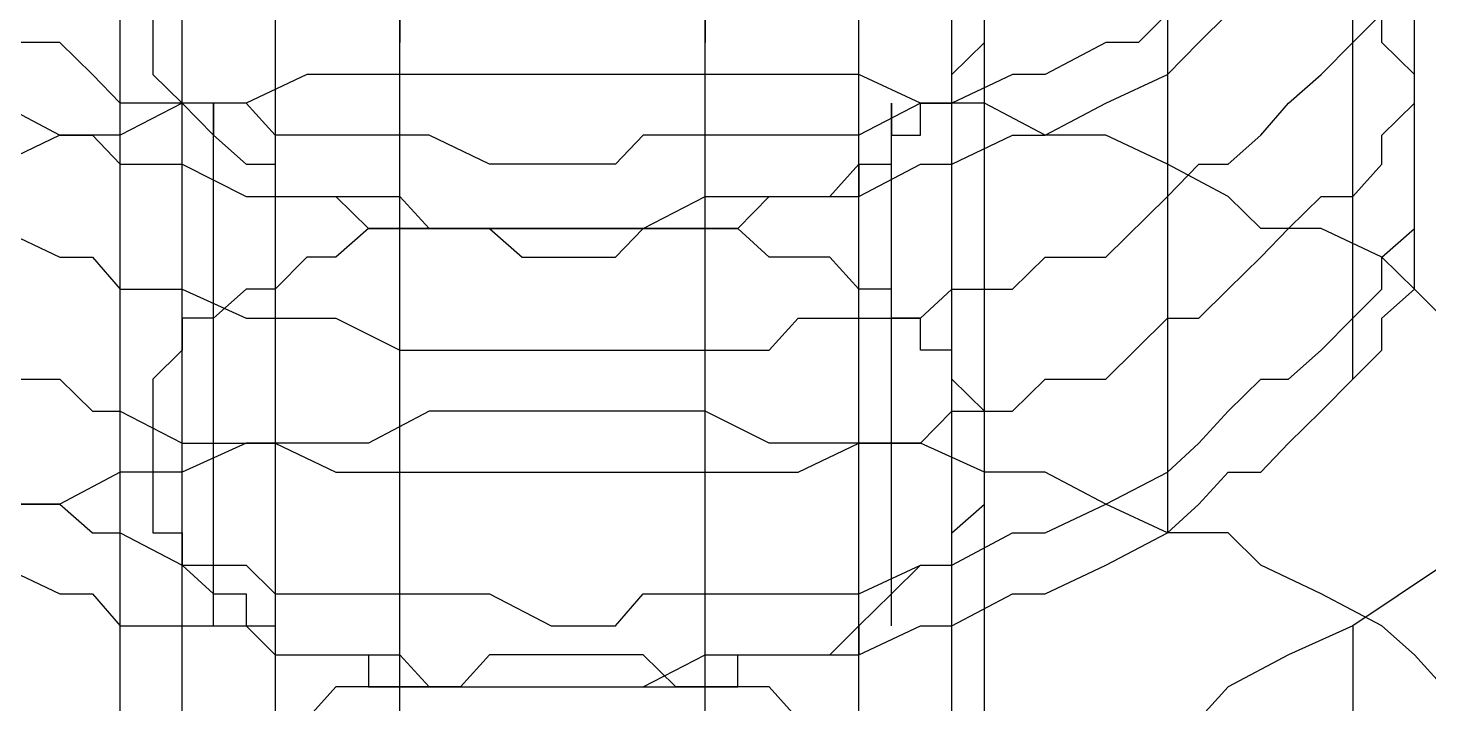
# Model space of a CAD drawing. Header units: millimetres. Extents: x 0 to 2112, y 8 to 1252.
# Drawn here: x 1751.51 to 1763.54, y 360.13 to 365.93 of the extents above; entities that cross this region are included whole.
import ezdxf

# ---------------------------------------------------------------- set-up
doc = ezdxf.new("R2010")
doc.units = ezdxf.units.MM
doc.layers.get('0').update_dxf_attribs({"linetype": 'CONTINUOUS'})

msp = doc.modelspace()

# ---------------------------------------------------------------- linework, layer by layer
at = {"color": 9}
for p, q in [((1754.7, 354.485), (1754.7, 370.025)), ((1757.32, 354.485), (1757.32, 370.025)), ((1752.3, 357.625), (1752.3, 369.75)), ((1759.72, 357.625), (1759.72, 369.75)), ((1753.63, 369.503), (1753.63, 353.963)), ((1753.63, 369.503), (1753.63, 353.963)), ((1752.83, 353.409), (1752.83, 368.949)), ((1759.44, 353.409), (1759.44, 368.949)), ((1752.83, 351.841), (1752.83, 367.379)), ((1759.44, 351.841), (1759.44, 367.379)), ((1762.88, 362.917), (1762.88, 367.379)), ((1758.64, 351.041), (1758.64, 366.582)), ((1758.64, 351.041), (1758.64, 366.582)), ((1752.58, 366.056), (1752.58, 365.809)), ((1754.7, 350.518), (1754.7, 366.056)), ((1754.7, 366.056), (1754.7, 365.809)), ((1757.32, 350.518), (1757.32, 366.056)), ((1757.32, 366.056), (1757.32, 365.809)), ((1759.72, 365.809), (1759.72, 366.056)), ((1761.29, 366.056), (1761.04, 365.809)), ((1761.29, 366.056), (1761.04, 365.809)), ((1761.29, 366.056), (1761.29, 361.594)), ((1761.29, 366.056), (1761.29, 361.594)), ((1761.56, 365.809), (1761.81, 366.056)), ((1762.88, 365.809), (1763.13, 366.056)), ((1763.13, 365.809), (1763.13, 366.056)), ((1763.13, 365.809), (1763.13, 366.056)), ((1763.41, 365.809), (1763.41, 366.056)), ((1763.41, 365.809), (1763.41, 366.056)), ((1751.78, 365.809), (1751.26, 365.809)), ((1751.78, 365.809), (1751.26, 365.809)), ((1752.06, 365.534), (1751.78, 365.809)), ((1752.06, 365.534), (1751.78, 365.809)), ((1752.58, 365.809), (1752.58, 365.809)), ((1752.58, 365.809), (1752.58, 365.534)), ((1759.44, 365.534), (1759.72, 365.809)), ((1759.72, 365.809), (1759.72, 365.809)), ((1759.72, 365.809), (1759.72, 365.809)), ((1760.76, 365.809), (1760.24, 365.534)), ((1760.76, 365.809), (1760.24, 365.534)), ((1761.04, 365.809), (1760.76, 365.809)), ((1761.04, 365.809), (1760.76, 365.809)), ((1761.29, 365.534), (1761.56, 365.809)), ((1762.61, 365.534), (1762.88, 365.809)), ((1763.41, 365.534), (1763.13, 365.809)), ((1763.41, 365.534), (1763.13, 365.809)), ((1763.41, 365.534), (1763.41, 365.809)), ((1763.41, 365.534), (1763.41, 365.809)), ((1752.3, 365.287), (1752.06, 365.534)), ((1752.3, 365.287), (1752.06, 365.534)), ((1752.58, 365.534), (1752.58, 365.534)), ((1752.58, 365.534), (1752.83, 365.287)), ((1753.9, 365.534), (1753.38, 365.287)), ((1754.43, 365.534), (1753.9, 365.534)), ((1754.95, 365.534), (1754.43, 365.534)), ((1755.75, 365.534), (1754.95, 365.534)), ((1756.27, 365.534), (1755.75, 365.534)), ((1756.79, 365.534), (1756.27, 365.534)), ((1757.32, 365.534), (1756.79, 365.534)), ((1757.87, 365.534), (1757.32, 365.534)), ((1758.64, 365.534), (1757.87, 365.534)), ((1759.17, 365.287), (1758.64, 365.534)), ((1759.96, 365.534), (1759.44, 365.287)), ((1759.96, 365.534), (1759.44, 365.287)), ((1759.44, 365.287), (1759.44, 365.534)), ((1759.44, 365.534), (1759.44, 365.534)), ((1760.24, 365.534), (1759.96, 365.534)), ((1760.24, 365.534), (1759.96, 365.534)), ((1760.76, 365.287), (1761.29, 365.534)), ((1761.29, 365.534), (1761.29, 365.287)), ((1762.33, 365.287), (1762.61, 365.534)), ((1763.41, 365.287), (1763.41, 365.534)), ((1763.41, 365.287), (1763.41, 365.534)), ((1763.41, 365.287), (1763.41, 365.534)), ((1763.41, 365.287), (1763.41, 365.534)), ((1751.26, 365.287), (1751.78, 365.012)), ((1752.83, 365.287), (1752.3, 365.012)), ((1752.83, 365.287), (1752.3, 365.287)), ((1752.83, 365.287), (1752.3, 365.287)), ((1753.38, 365.287), (1752.83, 365.287)), ((1753.38, 365.287), (1752.83, 365.287)), ((1753.38, 365.287), (1752.83, 365.287)), ((1752.83, 365.287), (1752.83, 365.287)), ((1752.83, 365.287), (1752.83, 365.287)), ((1752.83, 365.287), (1753.1, 365.012)), ((1753.1, 360.796), (1753.1, 365.287)), ((1753.1, 365.287), (1753.1, 365.012)), ((1753.63, 365.012), (1753.38, 365.287)), ((1753.63, 365.012), (1753.38, 365.287)), ((1759.17, 365.287), (1758.64, 365.012)), ((1759.17, 365.287), (1758.64, 365.012)), ((1758.92, 360.796), (1758.92, 365.287)), ((1758.92, 365.287), (1758.92, 365.012)), ((1759.72, 365.287), (1759.17, 365.287)), ((1759.44, 365.287), (1759.17, 365.287)), ((1759.44, 365.287), (1759.17, 365.287)), ((1759.17, 365.012), (1759.17, 365.287)), ((1759.17, 365.287), (1759.44, 365.287)), ((1760.24, 365.012), (1759.72, 365.287)), ((1760.24, 365.012), (1760.76, 365.287)), ((1762.09, 365.012), (1762.33, 365.287)), ((1763.13, 365.012), (1763.41, 365.287)), ((1763.41, 365.012), (1763.41, 365.287)), ((1763.41, 365.012), (1763.41, 365.287)), ((1763.41, 365.012), (1763.41, 365.287)), ((1751.78, 365.012), (1751.26, 364.762)), ((1752.3, 365.012), (1751.78, 365.012)), ((1751.78, 365.012), (1752.06, 365.012)), ((1752.06, 365.012), (1752.3, 364.762)), ((1753.1, 365.012), (1753.1, 365.012)), ((1753.1, 365.012), (1753.38, 364.762)), ((1754.15, 365.012), (1753.63, 365.012)), ((1754.15, 365.012), (1753.63, 365.012)), ((1754.7, 365.012), (1754.15, 365.012)), ((1754.7, 365.012), (1754.15, 365.012)), ((1754.95, 365.012), (1754.7, 365.012)), ((1754.95, 365.012), (1754.7, 365.012)), ((1755.47, 364.762), (1754.95, 365.012)), ((1755.47, 364.762), (1754.95, 365.012)), ((1756.79, 365.012), (1756.55, 364.762)), ((1756.79, 365.012), (1756.55, 364.762)), ((1757.32, 365.012), (1756.79, 365.012)), ((1757.32, 365.012), (1756.79, 365.012)), ((1757.87, 365.012), (1757.32, 365.012)), ((1757.87, 365.012), (1757.32, 365.012)), ((1758.12, 365.012), (1757.87, 365.012)), ((1758.12, 365.012), (1757.87, 365.012)), ((1758.64, 365.012), (1758.12, 365.012)), ((1758.64, 365.012), (1758.12, 365.012)), ((1758.92, 364.762), (1758.92, 365.012)), ((1758.92, 365.012), (1759.17, 365.012)), ((1759.44, 364.762), (1759.96, 365.012)), ((1759.96, 365.012), (1760.24, 365.012)), ((1760.76, 365.012), (1760.24, 365.012)), ((1761.29, 364.762), (1760.76, 365.012)), ((1761.81, 364.762), (1762.09, 365.012)), ((1763.13, 364.762), (1763.13, 365.012)), ((1763.41, 364.762), (1763.41, 365.012)), ((1763.41, 364.762), (1763.41, 365.012)), ((1763.41, 364.762), (1763.41, 365.012)), ((1752.3, 364.762), (1752.83, 364.762)), ((1752.83, 364.762), (1753.38, 364.486)), ((1753.38, 364.762), (1753.38, 364.762)), ((1753.38, 364.762), (1753.63, 364.762)), ((1753.63, 364.762), (1753.63, 364.486)), ((1756, 364.762), (1755.47, 364.762)), ((1756, 364.762), (1755.47, 364.762)), ((1756.55, 364.762), (1756, 364.762)), ((1756.55, 364.762), (1756, 364.762)), ((1758.39, 364.486), (1758.64, 364.762)), ((1758.64, 364.486), (1759.17, 364.762)), ((1758.64, 364.762), (1758.64, 364.762)), ((1758.64, 364.762), (1758.92, 364.762)), ((1758.64, 364.762), (1758.64, 364.486)), ((1759.17, 364.762), (1759.44, 364.762)), ((1761.81, 364.486), (1761.29, 364.762)), ((1761.29, 364.486), (1761.56, 364.762)), ((1761.56, 364.762), (1761.81, 364.762)), ((1762.88, 364.486), (1763.13, 364.762)), ((1763.41, 364.486), (1763.41, 364.762)), ((1763.41, 364.486), (1763.41, 364.762)), ((1763.41, 364.486), (1763.41, 364.762)), ((1753.38, 364.486), (1753.63, 364.486)), ((1753.63, 364.486), (1754.15, 364.486)), ((1753.63, 364.486), (1753.9, 364.486)), ((1753.9, 364.486), (1754.15, 364.486)), ((1754.15, 364.486), (1754.7, 364.486)), ((1754.15, 364.486), (1754.43, 364.211)), ((1754.7, 364.486), (1754.95, 364.211)), ((1756.79, 364.211), (1757.32, 364.486)), ((1757.32, 364.486), (1757.87, 364.486)), ((1757.6, 364.211), (1757.87, 364.486)), ((1757.87, 364.486), (1758.12, 364.486)), ((1757.87, 364.486), (1758.12, 364.486)), ((1758.12, 364.486), (1758.64, 364.486)), ((1758.12, 364.486), (1758.39, 364.486)), ((1760.76, 363.964), (1761.29, 364.486)), ((1761.29, 364.486), (1761.29, 364.211)), ((1762.09, 364.211), (1761.81, 364.486)), ((1762.33, 364.211), (1762.61, 364.486)), ((1762.61, 364.486), (1762.88, 364.486)), ((1763.41, 364.211), (1763.41, 364.486)), ((1763.41, 364.211), (1763.41, 364.486)), ((1763.41, 364.211), (1763.41, 364.486)), ((1751.26, 364.211), (1751.78, 363.964)), ((1754.43, 364.211), (1754.15, 363.964)), ((1754.7, 364.211), (1754.43, 364.211)), ((1754.43, 364.211), (1754.43, 364.211)), ((1754.43, 364.211), (1754.7, 364.211)), ((1754.95, 364.211), (1754.7, 364.211)), ((1754.7, 364.211), (1754.7, 364.211)), ((1754.7, 364.211), (1754.95, 364.211)), ((1754.95, 364.211), (1755.47, 364.211)), ((1755.22, 364.211), (1754.95, 364.211)), ((1754.95, 364.211), (1755.22, 364.211)), ((1755.47, 364.211), (1755.22, 364.211)), ((1755.22, 364.211), (1755.22, 364.211)), ((1755.22, 364.211), (1755.47, 364.211)), ((1755.47, 364.211), (1756, 364.211)), ((1755.75, 364.211), (1755.47, 364.211)), ((1755.47, 364.211), (1755.75, 363.964)), ((1756, 364.211), (1755.75, 364.211)), ((1756, 364.211), (1756.55, 364.211)), ((1756.27, 364.211), (1756, 364.211)), ((1756, 364.211), (1756, 364.211)), ((1756.55, 364.211), (1756.27, 364.211)), ((1756.55, 364.211), (1756.79, 364.211)), ((1756.79, 364.211), (1756.55, 364.211)), ((1756.55, 363.964), (1756.79, 364.211)), ((1757.07, 364.211), (1756.79, 364.211)), ((1756.79, 364.211), (1756.79, 364.211)), ((1756.79, 364.211), (1757.07, 364.211)), ((1757.32, 364.211), (1757.07, 364.211)), ((1757.07, 364.211), (1757.32, 364.211)), ((1757.6, 364.211), (1757.32, 364.211)), ((1757.32, 364.211), (1757.32, 364.211)), ((1757.32, 364.211), (1757.6, 364.211)), ((1757.87, 363.964), (1757.6, 364.211)), ((1757.6, 364.211), (1757.6, 364.211)), ((1762.61, 364.211), (1762.09, 364.211)), ((1762.09, 363.964), (1762.33, 364.211)), ((1763.13, 363.964), (1762.61, 364.211)), ((1763.13, 363.964), (1763.41, 364.211)), ((1763.41, 363.964), (1763.41, 364.211)), ((1763.41, 363.964), (1763.41, 364.211)), ((1751.78, 363.964), (1752.06, 363.964)), ((1752.06, 363.964), (1752.3, 363.689)), ((1753.9, 363.964), (1753.63, 363.689)), ((1754.15, 363.964), (1753.9, 363.964)), ((1753.9, 363.964), (1753.9, 363.964)), ((1755.75, 363.964), (1756, 363.964)), ((1756, 363.964), (1756.27, 363.964)), ((1756.27, 363.964), (1756.55, 363.964)), ((1758.12, 363.964), (1757.87, 363.964)), ((1758.39, 363.964), (1758.12, 363.964)), ((1758.12, 363.964), (1758.12, 363.964)), ((1758.64, 363.689), (1758.39, 363.964)), ((1759.96, 363.689), (1760.24, 363.964)), ((1760.24, 363.964), (1760.76, 363.964)), ((1761.81, 363.689), (1762.09, 363.964)), ((1763.41, 363.689), (1763.13, 363.964)), ((1763.13, 363.689), (1763.13, 363.964)), ((1763.41, 363.689), (1763.41, 363.964)), ((1763.41, 363.689), (1763.41, 363.964)), ((1752.3, 363.689), (1752.83, 363.689)), ((1752.83, 363.689), (1753.38, 363.439)), ((1753.38, 363.689), (1753.1, 363.439)), ((1753.63, 363.689), (1753.38, 363.689)), ((1753.63, 363.689), (1753.63, 363.439)), ((1758.92, 363.689), (1758.64, 363.689)), ((1758.64, 363.689), (1758.64, 363.689)), ((1758.92, 363.439), (1758.92, 363.689)), ((1759.17, 363.439), (1759.44, 363.689)), ((1759.44, 363.689), (1759.96, 363.689)), ((1761.56, 363.439), (1761.81, 363.689)), ((1762.88, 363.439), (1763.13, 363.689)), ((1763.13, 363.439), (1763.41, 363.689)), ((1763.13, 363.439), (1763.41, 363.689)), ((1763.66, 363.439), (1763.41, 363.689)), ((1753.1, 363.439), (1752.83, 363.439)), ((1752.83, 363.439), (1752.83, 363.164)), ((1753.1, 363.439), (1753.1, 363.439)), ((1753.38, 363.439), (1753.63, 363.439)), ((1753.63, 363.439), (1754.15, 363.439)), ((1754.15, 363.439), (1754.7, 363.164)), ((1757.87, 363.164), (1758.12, 363.439)), ((1758.12, 363.439), (1758.64, 363.439)), ((1758.64, 363.439), (1759.17, 363.439)), ((1759.17, 363.439), (1758.92, 363.439)), ((1759.17, 363.164), (1759.17, 363.439)), ((1760.76, 362.917), (1761.29, 363.439)), ((1761.29, 363.439), (1761.56, 363.439)), ((1761.29, 363.439), (1761.29, 363.164)), ((1762.61, 363.164), (1762.88, 363.439)), ((1763.13, 363.164), (1763.13, 363.439)), ((1763.13, 363.164), (1763.13, 363.439)), ((1752.83, 363.164), (1752.58, 362.917)), ((1752.83, 363.164), (1752.83, 363.164)), ((1754.7, 363.164), (1754.95, 363.164)), ((1754.95, 363.164), (1755.47, 363.164)), ((1755.47, 363.164), (1756, 363.164)), ((1756, 363.164), (1756.55, 363.164)), ((1756.55, 363.164), (1756.79, 363.164)), ((1756.79, 363.164), (1757.32, 363.164)), ((1757.32, 363.164), (1757.87, 363.164)), ((1759.44, 363.164), (1759.17, 363.164)), ((1759.44, 362.917), (1759.44, 363.164)), ((1759.44, 363.164), (1759.44, 363.164)), ((1762.33, 362.917), (1762.61, 363.164)), ((1762.88, 362.917), (1763.13, 363.164)), ((1762.88, 362.917), (1763.13, 363.164)), ((1751.26, 362.917), (1751.78, 362.917)), ((1751.78, 362.917), (1752.06, 362.641)), ((1752.58, 362.917), (1752.58, 362.917)), ((1752.58, 362.917), (1752.58, 362.641)), ((1759.72, 362.641), (1759.44, 362.917)), ((1759.44, 362.917), (1759.44, 362.917)), ((1759.96, 362.641), (1760.24, 362.917)), ((1760.24, 362.917), (1760.76, 362.917)), ((1761.81, 362.641), (1762.09, 362.917)), ((1762.09, 362.917), (1762.33, 362.917)), ((1762.61, 362.641), (1762.88, 362.917)), ((1762.61, 362.641), (1762.88, 362.917)), ((1752.06, 362.641), (1752.3, 362.641)), ((1752.3, 362.641), (1752.83, 362.366)), ((1752.58, 362.641), (1752.58, 362.641)), ((1752.58, 362.641), (1752.58, 362.366)), ((1754.95, 362.641), (1754.43, 362.366)), ((1755.75, 362.641), (1754.95, 362.641)), ((1756.27, 362.641), (1755.75, 362.641)), ((1756.79, 362.641), (1756.27, 362.641)), ((1757.32, 362.641), (1756.79, 362.641)), ((1757.87, 362.366), (1757.32, 362.641)), ((1759.17, 362.366), (1759.44, 362.641)), ((1759.44, 362.641), (1759.96, 362.641)), ((1759.72, 362.366), (1759.72, 362.641)), ((1759.72, 362.641), (1759.72, 362.641)), ((1761.56, 362.366), (1761.81, 362.641)), ((1762.33, 362.366), (1762.61, 362.641)), ((1762.33, 362.366), (1762.61, 362.641)), ((1752.58, 362.366), (1752.58, 362.366)), ((1752.58, 362.366), (1752.58, 362.116)), ((1753.38, 362.366), (1752.83, 362.116)), ((1752.83, 362.366), (1753.38, 362.366)), ((1753.9, 362.366), (1753.38, 362.366)), ((1753.38, 362.366), (1753.63, 362.366)), ((1753.63, 362.366), (1754.15, 362.116)), ((1754.43, 362.366), (1753.9, 362.366)), ((1758.64, 362.366), (1757.87, 362.366)), ((1758.12, 362.116), (1758.64, 362.366)), ((1759.17, 362.366), (1758.64, 362.366)), ((1758.64, 362.366), (1759.17, 362.366)), ((1759.72, 362.116), (1759.17, 362.366)), ((1759.72, 362.116), (1759.72, 362.366)), ((1759.72, 362.366), (1759.72, 362.366)), ((1761.29, 362.116), (1761.56, 362.366)), ((1762.09, 362.116), (1762.33, 362.366)), ((1762.09, 362.116), (1762.33, 362.366)), ((1752.3, 362.116), (1751.78, 361.841)), ((1752.83, 362.116), (1752.3, 362.116)), ((1752.58, 362.116), (1752.58, 362.116)), ((1752.58, 362.116), (1752.58, 361.841)), ((1754.15, 362.116), (1754.7, 362.116)), ((1754.7, 362.116), (1754.95, 362.116)), ((1754.95, 362.116), (1755.47, 362.116)), ((1755.47, 362.116), (1756, 362.116)), ((1756, 362.116), (1756.55, 362.116)), ((1756.55, 362.116), (1756.79, 362.116)), ((1756.79, 362.116), (1757.32, 362.116)), ((1757.32, 362.116), (1757.87, 362.116)), ((1757.87, 362.116), (1758.12, 362.116)), ((1760.24, 362.116), (1759.72, 362.116)), ((1759.72, 361.841), (1759.72, 362.116)), ((1759.72, 362.116), (1759.72, 362.116)), ((1760.76, 361.841), (1760.24, 362.116)), ((1760.76, 361.841), (1761.29, 362.116)), ((1761.29, 362.116), (1761.29, 361.841)), ((1761.56, 361.841), (1761.81, 362.116)), ((1761.56, 361.841), (1761.81, 362.116)), ((1761.81, 362.116), (1762.09, 362.116)), ((1761.81, 362.116), (1762.09, 362.116)), ((1751.78, 361.841), (1751.26, 361.841)), ((1751.26, 361.841), (1751.78, 361.841)), ((1751.78, 361.841), (1752.06, 361.594)), ((1752.58, 361.841), (1752.58, 361.841)), ((1752.58, 361.841), (1752.58, 361.841)), ((1752.58, 361.841), (1752.58, 361.594)), ((1759.44, 361.594), (1759.72, 361.841)), ((1759.72, 361.841), (1759.72, 361.841)), ((1760.24, 361.594), (1760.76, 361.841)), ((1761.29, 361.594), (1760.76, 361.841)), ((1761.29, 361.594), (1761.56, 361.841)), ((1761.29, 361.594), (1761.56, 361.841)), ((1752.06, 361.594), (1752.3, 361.594)), ((1752.3, 361.594), (1752.83, 361.319)), ((1752.58, 361.594), (1752.83, 361.594)), ((1752.83, 361.594), (1752.83, 361.319)), ((1759.44, 361.319), (1759.96, 361.594)), ((1759.44, 361.319), (1759.44, 361.594)), ((1759.44, 361.594), (1759.44, 361.594)), ((1759.96, 361.594), (1760.24, 361.594)), ((1760.76, 361.319), (1761.29, 361.594)), ((1760.76, 361.319), (1761.29, 361.594)), ((1761.81, 361.594), (1761.29, 361.594)), ((1762.09, 361.319), (1761.81, 361.594)), ((1751.26, 361.319), (1751.78, 361.072)), ((1751.26, 361.319), (1751.78, 361.072)), ((1752.83, 361.319), (1753.38, 361.319)), ((1752.83, 361.319), (1752.83, 361.319)), ((1752.83, 361.319), (1753.1, 361.072)), ((1753.38, 361.319), (1753.63, 361.072)), ((1758.64, 361.072), (1759.17, 361.319)), ((1758.92, 361.072), (1759.17, 361.319)), ((1759.17, 361.319), (1759.44, 361.319)), ((1759.17, 361.319), (1759.17, 361.319)), ((1759.17, 361.319), (1759.44, 361.319)), ((1760.24, 361.072), (1760.76, 361.319)), ((1760.24, 361.072), (1760.76, 361.319)), ((1762.61, 361.072), (1762.09, 361.319)), ((1763.66, 361.319), (1762.88, 360.796)), ((1763.66, 361.319), (1762.88, 360.796)), ((1751.78, 361.072), (1752.06, 361.072)), ((1751.78, 361.072), (1752.06, 361.072)), ((1752.06, 361.072), (1752.3, 360.796)), ((1752.06, 361.072), (1752.3, 360.796)), ((1753.1, 361.072), (1753.1, 361.072)), ((1753.1, 361.072), (1753.38, 361.072)), ((1753.38, 361.072), (1753.38, 360.796)), ((1753.63, 361.072), (1754.15, 361.072)), ((1754.15, 361.072), (1754.7, 361.072)), ((1754.7, 361.072), (1754.95, 361.072)), ((1754.95, 361.072), (1755.47, 361.072)), ((1755.47, 361.072), (1756, 360.796)), ((1756.55, 360.796), (1756.79, 361.072)), ((1756.79, 361.072), (1757.32, 361.072)), ((1757.32, 361.072), (1757.87, 361.072)), ((1757.87, 361.072), (1758.12, 361.072)), ((1758.12, 361.072), (1758.64, 361.072)), ((1758.64, 360.796), (1758.92, 361.072)), ((1758.92, 361.072), (1758.92, 361.072)), ((1759.44, 360.796), (1759.96, 361.072)), ((1759.44, 360.796), (1759.96, 361.072)), ((1759.96, 361.072), (1760.24, 361.072)), ((1759.96, 361.072), (1760.24, 361.072)), ((1763.13, 360.796), (1762.61, 361.072)), ((1752.3, 360.796), (1752.83, 360.796)), ((1752.3, 360.796), (1752.83, 360.796)), ((1752.83, 360.796), (1753.38, 360.796)), ((1752.83, 360.796), (1753.38, 360.796)), ((1753.38, 360.796), (1753.63, 360.546)), ((1753.38, 360.796), (1753.63, 360.546)), ((1753.38, 360.796), (1753.63, 360.796)), ((1753.63, 360.796), (1753.63, 360.546)), ((1756, 360.796), (1756.55, 360.796)), ((1758.39, 360.546), (1758.64, 360.796)), ((1758.64, 360.546), (1759.17, 360.796)), ((1758.64, 360.546), (1759.17, 360.796)), ((1758.64, 360.796), (1758.64, 360.796)), ((1758.64, 360.796), (1758.64, 360.546)), ((1759.17, 360.796), (1759.44, 360.796)), ((1759.17, 360.796), (1759.44, 360.796)), ((1762.88, 360.796), (1762.33, 360.546)), ((1762.88, 360.796), (1762.33, 360.546)), ((1762.88, 360.796), (1762.88, 348.672)), ((1762.88, 360.796), (1762.88, 348.672)), ((1763.41, 360.546), (1763.13, 360.796)), ((1753.63, 360.546), (1754.15, 360.546)), ((1753.63, 360.546), (1754.15, 360.546)), ((1753.63, 360.546), (1753.9, 360.546)), ((1753.9, 360.546), (1754.15, 360.546)), ((1754.15, 360.546), (1754.7, 360.546)), ((1754.15, 360.546), (1754.7, 360.546)), ((1754.15, 360.546), (1754.43, 360.546)), ((1754.43, 360.546), (1754.43, 360.271)), ((1754.7, 360.546), (1754.95, 360.271)), ((1754.7, 360.546), (1754.95, 360.271)), ((1755.47, 360.546), (1755.22, 360.271)), ((1755.75, 360.546), (1755.47, 360.546)), ((1756, 360.546), (1755.75, 360.546)), ((1756.27, 360.546), (1756, 360.546)), ((1756, 360.546), (1756, 360.546)), ((1756.55, 360.546), (1756.27, 360.546)), ((1756.79, 360.546), (1756.55, 360.546)), ((1756.79, 360.271), (1757.32, 360.546)), ((1756.79, 360.271), (1757.32, 360.546)), ((1757.07, 360.271), (1756.79, 360.546)), ((1757.32, 360.546), (1757.87, 360.546)), ((1757.32, 360.546), (1757.87, 360.546)), ((1757.6, 360.271), (1757.6, 360.546)), ((1757.6, 360.546), (1757.87, 360.546)), ((1757.87, 360.546), (1758.12, 360.546)), ((1757.87, 360.546), (1758.12, 360.546)), ((1757.87, 360.546), (1758.12, 360.546)), ((1758.12, 360.546), (1758.64, 360.546)), ((1758.12, 360.546), (1758.64, 360.546)), ((1758.12, 360.546), (1758.39, 360.546)), ((1762.33, 360.546), (1761.81, 360.271)), ((1762.33, 360.546), (1761.81, 360.271)), ((1763.66, 360.271), (1763.41, 360.546)), ((1754.15, 360.271), (1753.9, 359.996)), ((1754.43, 360.271), (1754.15, 360.271)), ((1754.7, 360.271), (1754.43, 360.271)), ((1754.43, 360.271), (1754.7, 360.271)), ((1754.95, 360.271), (1754.7, 360.271)), ((1754.7, 360.271), (1754.7, 360.271)), ((1754.7, 360.271), (1754.95, 360.271)), ((1754.95, 360.271), (1755.47, 360.271)), ((1754.95, 360.271), (1755.47, 360.271)), ((1755.22, 360.271), (1754.95, 360.271)), ((1754.95, 360.271), (1755.22, 360.271)), ((1755.22, 360.271), (1755.22, 360.271)), ((1755.22, 360.271), (1755.47, 360.271)), ((1755.47, 360.271), (1756, 360.271)), ((1755.47, 360.271), (1756, 360.271)), ((1755.47, 360.271), (1755.75, 360.271)), ((1755.75, 360.271), (1756, 360.271)), ((1756, 360.271), (1756.55, 360.271)), ((1756, 360.271), (1756.55, 360.271)), ((1756, 360.271), (1756.27, 360.271)), ((1756.27, 360.271), (1756.55, 360.271)), ((1756.55, 360.271), (1756.79, 360.271)), ((1756.55, 360.271), (1756.79, 360.271)), ((1756.55, 360.271), (1756.79, 360.271)), ((1756.79, 360.271), (1756.79, 360.271)), ((1756.79, 360.271), (1757.07, 360.271)), ((1757.32, 360.271), (1757.07, 360.271)), ((1757.07, 360.271), (1757.32, 360.271)), ((1757.6, 360.271), (1757.32, 360.271)), ((1757.32, 360.271), (1757.32, 360.271)), ((1757.32, 360.271), (1757.6, 360.271)), ((1757.87, 360.271), (1757.6, 360.271)), ((1758.12, 359.996), (1757.87, 360.271)), ((1761.81, 360.271), (1761.56, 359.996)), ((1761.81, 360.271), (1761.56, 359.996))]:
    msp.add_line(p, q, dxfattribs=at)

doc.saveas('drawing.dxf')
